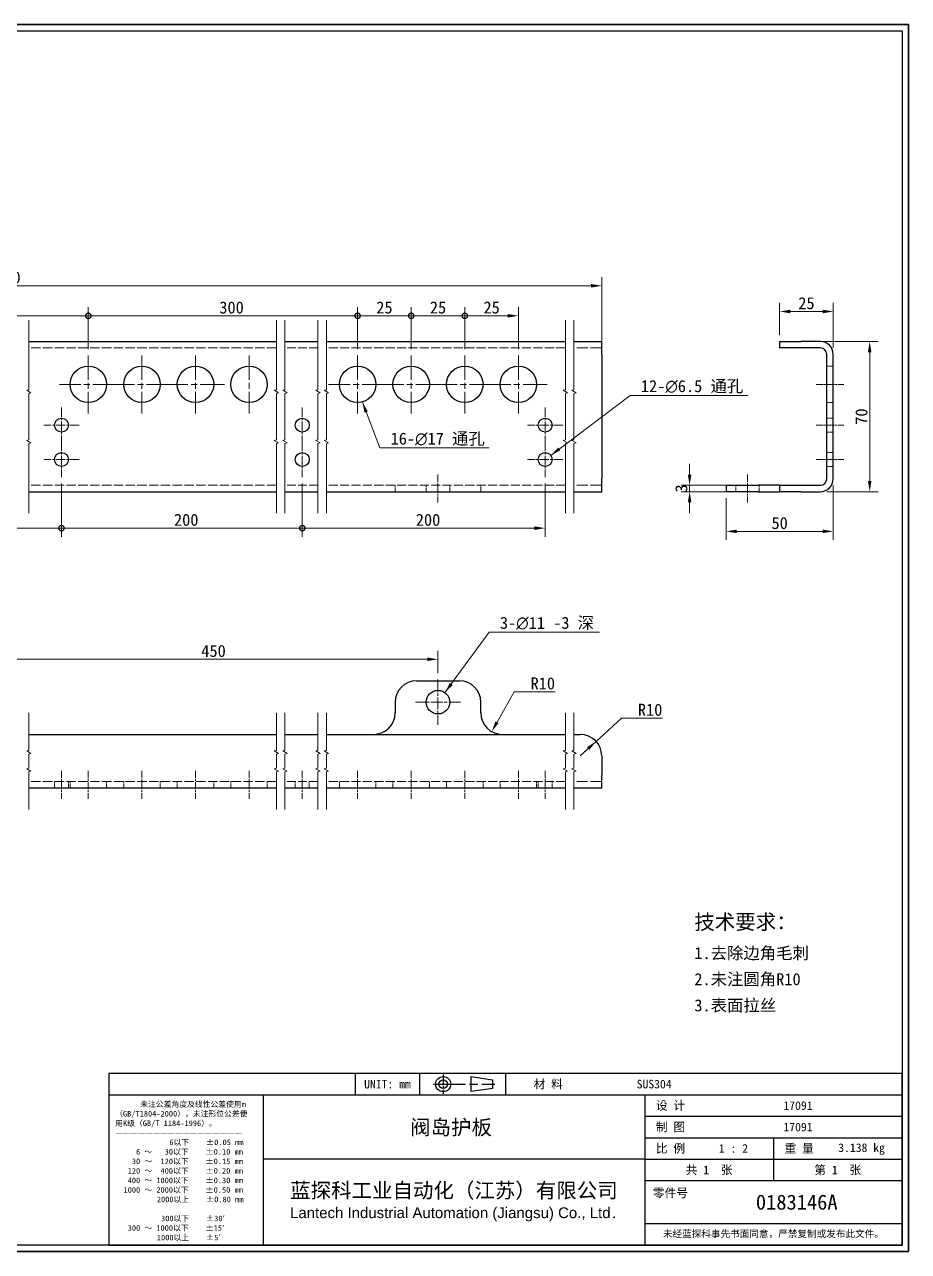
# Model space of a CAD drawing. Header units: millimetres. Extents: x 12 to 829, y 11 to 583.
# Drawn here: x 417 to 829, y 11 to 583 of the extents above; entities that cross this region are included whole.
import ezdxf
from ezdxf.enums import TextEntityAlignment as Align

# ---------------------------------------------------------------- set-up
doc = ezdxf.new("R2010")
doc.units = ezdxf.units.MM
doc.header["$LTSCALE"] = 2
doc.linetypes.add('CHAIN', pattern=[0.3543, 0.2362, -0.0295, 0.0591, -0.0295])
doc.linetypes.add('DASHED', pattern=[0.2067, 0.1654, -0.0413])
for name, color, linetype, lineweight in [('1', 7, 'Continuous', 18), ('可见 (ISO)', 7, 'Continuous', 25), ('图框 (ISO)', 7, 'Continuous', 35), ('标题 (ISO)', 7, 'Continuous', 25)]:
    doc.layers.add(name, color=color, linetype=linetype, lineweight=lineweight)
for name, color, linetype, lineweight, true_color in [('中心标记 (ISO)', 1, 'CHAIN', 18, 0xff0000), ('中心线 (ISO)', 1, 'CHAIN', 18, 0xff0000), ('尺寸 (ISO)', 7, 'Continuous', 18, 0x008000), ('折线 (ISO)', 7, 'Continuous', 18, 0x008000), ('符号 (ISO)', 7, 'Continuous', 18, 0x008000), ('隐藏 (ISO)', 5, 'DASHED', 18, 0x0000ff)]:
    doc.layers.add(name, color=color, linetype=linetype, lineweight=lineweight, true_color=true_color)
doc.styles.add('文本样式164', font='SimSun.ttf')
doc.styles.add('文本样式165', font='SimSun.ttf')
doc.styles.add('文本样式74', font='SimSun.ttf')
doc.styles.add('最新国标', font='simfang.ttf')
doc.styles.add('注释文本 (ISO)', font='simfang.ttf')
doc.dimstyles.new('默认 (GB)', dxfattribs={"dimscale": 2, "dimtxt": 2.8, "dimasz": 2.5, "dimexe": 2, "dimexo": 1.5, "dimgap": 0.5, "dimtad": 1, "dimtoh": 1, "dimdsep": 46, "dimtxsty": '最新国标', "dimcen": 0.09, "dimdle": 10, "dimclrd": 256, "dimclre": 256, "dimclrt": 256, "dimaunit": 1, "dimadec": 3, "dimazin": 2, "dimtfac": 0.535714, "dimtdec": 3, "dimtmove": 0, "dimatfit": 3, "dimfxl": 0, "dimtolj": 1, "dimlwd": -1, "dimlwe": -1, "dimarcsym": 0})
doc.dimstyles.new('默认 (GB)$7', dxfattribs={"dimscale": 2, "dimtxt": 2.8, "dimasz": 2.5, "dimexe": 2, "dimexo": 1.5, "dimgap": 0.5, "dimtad": 1, "dimtoh": 1, "dimdsep": 46, "dimtxsty": '最新国标', "dimcen": 0.09, "dimdle": 10, "dimclrd": 256, "dimclre": 256, "dimclrt": 256, "dimaunit": 1, "dimadec": 3, "dimazin": 2, "dimtfac": 0.535714, "dimtdec": 3, "dimtmove": 0, "dimatfit": 3, "dimfxl": 0, "dimtolj": 1, "dimlwd": -1, "dimlwe": -1, "dimarcsym": 0})

# ---------------------------------------------------------------- blocks, each defined once
blk = doc.blocks.new('图框 最新国标')
at = {"layer": '图框 (ISO)'}
for p, q in [((6, 291.5), (414.5, 291.5)), ((414.5, 291.5), (414.5, 5.5)), ((414.5, 5.5), (6, 5.5))]:
    blk.add_line(p, q, dxfattribs=at)
at = {"layer": '图框 (ISO)', "color": 7, "linetype": 'Continuous', "lineweight": 25}
for p, q in [((18, 290), (413, 290)), ((18, 290), (413, 290)), ((413, 290), (413, 7)), ((413, 290), (413, 7)), ((413, 7), (6, 7)), ((413, 7), (18, 7))]:
    blk.add_line(p, q, dxfattribs=at)
at = {"layer": '图框 (ISO)', "style": '文本样式74'}
blk.add_attdef('零件代号_001', (42.7, 287.25), '', height=2.5, rotation=180, dxfattribs=at)
blk = doc.blocks.new('标题栏 最新国标')
at = {"layer": '标题 (ISO)'}
for p, q in [((381.98, -183.84), (196.98, -183.84)), ((196.98, -183.84), (196.98, -223.84)), ((254.48, -183.84), (254.48, -188.84)), ((269.48, -183.84), (269.48, -188.84)), ((281.48, -188.09), (281.48, -184.59)), ((281.48, -184.59), (286.48, -185.34)), ((286.48, -185.34), (286.48, -187.34)), ((289.48, -183.84), (289.48, -188.84)), ((381.98, -223.84), (381.98, -183.84)), ((383.48, -183.84), (383.48, -225.34)), ((286.48, -187.34), (281.48, -188.09)), ((196.98, -188.84), (381.98, -188.84)), ((232.98, -188.84), (232.98, -223.84)), ((321.98, -188.84), (321.98, -223.84)), ((321.98, -193.84), (381.98, -193.84)), ((321.98, -198.84), (381.98, -198.84)), ((351.98, -198.84), (351.98, -208.84)), ((321.98, -203.84), (232.98, -203.84)), ((321.98, -203.84), (381.98, -203.84)), ((321.98, -208.84), (381.98, -208.84)), ((321.98, -218.84), (381.98, -218.84)), ((196.98, -223.84), (381.98, -223.84)), ((383.48, -225.34), (196.98, -225.34))]:
    blk.add_line(p, q, dxfattribs=at)
at = {"layer": '标题 (ISO)', "linetype": 'CHAIN', "ltscale": 5.000333}
blk.add_line((274.98, -184.09), (274.98, -188.59), dxfattribs=at)
at = {"layer": '标题 (ISO)', "linetype": 'CHAIN', "ltscale": 15.834605}
blk.add_line((272.73, -186.34), (286.98, -186.34), dxfattribs=at)
at = {"layer": '标题 (ISO)'}
for radius in [1.75, 1]:
    blk.add_circle((274.98, -186.34), radius, dxfattribs=at)
at = {"layer": '1', "style": '文本样式164'}
for s, p in [('UNIT: mm', (261.98, -186.34)), ('材 料', (299.48, -186.34)), ('设 计', (327.98, -191.34)), ('制 图', (327.98, -196.34)), ('比 例', (327.98, -201.34)), ('重 量', (357.98, -201.34)), ('共 1  张', (336.98, -206.34)), ('第 1  张', (366.98, -206.34))]:
    blk.add_text(s, height=2, dxfattribs=at).set_placement(p, align=Align.MIDDLE_CENTER)
at = {"layer": '标题 (ISO)', "style": '注释文本 (ISO)'}
for s, insert, char_height, attachment_point, line_spacing_factor in [('\\fSimSun|b0|i0;{\\H1.3000;      未注公差角度及线性公差使用m\\P}\\fSimSun|b0|i0;{\\H1.3000;（GB/T1804-2000），未注形位公差使\\P}\\fSimSun|b0|i0;{\\H1.3000;用K级（GB/T 1184-1996）。\\P}\\fSimSun|b0|i0;{\\H1.3000;—————————————————\\P}\\fSimSun|b0|i0;{\\H1.3000;             6以下    ±0.05 mm\\P}\\fSimSun|b0|i0;{\\H1.3000;     6 ～   30以下    ±0.10 mm\\P}\\fSimSun|b0|i0;{\\H1.3000;    30 ～  120以下    ±0.15 mm\\P}\\fSimSun|b0|i0;{\\H1.3000;   120 ～  400以下    ±0.20 mm\\P}\\fSimSun|b0|i0;{\\H1.3000;   400 ～ 1000以下    ±0.30 mm\\P}\\fSimSun|b0|i0;{\\H1.3000;  1000 ～ 2000以下    ±0.50 mm\\P}\\fSimSun|b0|i0;{\\H1.3000;          2000以上    ±0.80 mm\\P}\\fSimSun|b0|i0;{\\H1.3000;\\P}\\fSimSun|b0|i0;{\\H1.3000;           300以下    ±30′\\P}\\fSimSun|b0|i0;{\\H1.3000;   300 ～ 1000以下    ±15′\\P}\\fSimSun|b0|i0;{\\H1.3000;          1000以上    ±5′}', (198.48, -206.63), 1.3, 4, 1.023913), ('{\\fMicrosoft YaHei|b0|i0|c134|p34;\\H1.75x;蓝探科工业自动化（江苏）有限公司\\P\\fArial|b0|i0|c0|p34;\\H0.71429x;Lantech Industrial Automation (Jiangsu) Co., Ltd\\fFangSong|b0|i0|c134|p49;.\\H1.15195x; }', (277.48, -213.84), 2, 5, 0.978695)]:
    blk.add_mtext(s, dxfattribs=dict(at, insert=insert, char_height=char_height, attachment_point=attachment_point, line_spacing_factor=line_spacing_factor))
at = {"layer": '标题 (ISO)', "attachment_point": 5, "style": '注释文本 (ISO)'}
for s, insert, char_height in [('\\fFangSong|b0|i0;零件号', (327.98, -211.84), 2), ('\\fSimSun|b0|i0;{\\H1.6000;未经蓝探科事先书面同意，严禁复制或发布此文件。}', (351.98, -221.34), 1.6)]:
    blk.add_mtext(s, dxfattribs=dict(at, insert=insert, char_height=char_height))
at = {"layer": '标题 (ISO)'}
for tag, p, height, style in [('材料_001', (320.09, -187.33), 2, '注释文本 (ISO)'), ('设计人_001', (354.32, -192.33), 2, '注释文本 (ISO)'), ('库存编号_001', (267.26, -198.14), 3.5, '文本样式165'), ('设计人_001', (354.32, -197.33), 2, '注释文本 (ISO)'), ('视图比例_001', (339.26, -202.33), 2, '注释文本 (ISO)'), ('质量\\P3;_001', (367.1, -202.16), 2, '注释文本 (ISO)'), ('零件代号_001', (347.9, -215.59), 3.5, '文本样式165')]:
    blk.add_attdef(tag, p, '', height=height, dxfattribs=dict(at, style=style))
blk = doc.blocks.new('*D5')
at = {"layer": 'Defpoints', "color": 0, "transparency": 16777216}
for p in [(793.92, 449.22), (768.92, 435.22), (793.92, 429.22)]:
    blk.add_point(p, dxfattribs=at)
at = {"layer": '尺寸 (ISO)', "color": 116, "true_color": 0x00803f, "transparency": 16777216}
for p, q in [((768.92, 438.22), (768.92, 453.22)), ((793.92, 432.22), (793.92, 453.22)), ((773.92, 449.22), (788.92, 449.22))]:
    blk.add_line(p, q, dxfattribs=at)
for points in [[(773.92, 450.05), (773.92, 448.39), (768.92, 449.22)], [(788.92, 450.05), (788.92, 448.39), (793.92, 449.22)]]:
    blk.add_solid(points, dxfattribs=at)
at = {"layer": '尺寸 (ISO)', "transparency": 16777216, "insert": (781.42, 453.05), "char_height": 5.6, "attachment_point": 5, "style": '最新国标'}
blk.add_mtext('\\A1;25', dxfattribs=at)
blk = doc.blocks.new('*D6')
at = {"layer": 'Defpoints', "color": 0, "transparency": 16777216}
for p in [(778.92, 435.22), (787.92, 365.22), (810.92, 365.22)]:
    blk.add_point(p, dxfattribs=at)
at = {"layer": '尺寸 (ISO)', "color": 116, "true_color": 0x00803f, "transparency": 16777216}
for p, q in [((781.92, 435.22), (814.92, 435.22)), ((810.92, 430.22), (810.92, 370.22)), ((790.92, 365.22), (814.92, 365.22))]:
    blk.add_line(p, q, dxfattribs=at)
for points in [[(810.08, 430.22), (811.75, 430.22), (810.92, 435.22)], [(810.08, 370.22), (811.75, 370.22), (810.92, 365.22)]]:
    blk.add_solid(points, dxfattribs=at)
at = {"layer": '尺寸 (ISO)', "transparency": 16777216, "insert": (807.09, 400.22), "char_height": 5.6, "attachment_point": 5, "rotation": 90, "style": '最新国标'}
blk.add_mtext('\\A1;70', dxfattribs=at)
blk = doc.blocks.new('*D7')
at = {"layer": 'Defpoints', "color": 0, "transparency": 16777216}
for p in [(793.92, 371.22), (743.92, 365.22), (793.92, 346.72)]:
    blk.add_point(p, dxfattribs=at)
at = {"layer": '尺寸 (ISO)', "color": 116, "true_color": 0x00803f, "transparency": 16777216}
for p, q in [((793.92, 368.22), (793.92, 342.72)), ((743.92, 362.22), (743.92, 342.72)), ((748.92, 346.72), (788.92, 346.72))]:
    blk.add_line(p, q, dxfattribs=at)
for points in [[(748.92, 347.55), (748.92, 345.89), (743.92, 346.72)], [(788.92, 347.55), (788.92, 345.89), (793.92, 346.72)]]:
    blk.add_solid(points, dxfattribs=at)
at = {"layer": '尺寸 (ISO)', "transparency": 16777216, "insert": (768.92, 350.55), "char_height": 5.6, "attachment_point": 5, "style": '最新国标'}
blk.add_mtext('\\A1;50', dxfattribs=at)
blk = doc.blocks.new('_DotSmall')
at = {"color": 0, "linetype": 'ByBlock', "const_width": 0.5}
blk.add_lwpolyline([(-0.0625, 0, 1), (0.0625, 0, 1)], format="xyb", close=True, dxfattribs=at)
blk = doc.blocks.new('*D11')
at = {"layer": 'Defpoints', "color": 0, "transparency": 16777216}
for p in [(446.46, 447.22), (260.14, 428.72), (446.46, 428.72)]:
    blk.add_point(p, dxfattribs=at)
at = {"layer": '尺寸 (ISO)', "color": 116, "true_color": 0x00803f, "transparency": 16777216}
for p, q in [((260.14, 431.72), (260.14, 451.22)), ((260.14, 447.22), (446.46, 447.22)), ((446.46, 431.72), (446.46, 451.22))]:
    blk.add_line(p, q, dxfattribs=at)
at = {"layer": '尺寸 (ISO)', "color": 116, "true_color": 0x00803f, "transparency": 16777216, "xscale": 5, "yscale": 5, "zscale": 5, "rotation": 180}
blk.add_blockref('_DotSmall', (260.14, 447.22), dxfattribs=at)
at = {"layer": '尺寸 (ISO)', "color": 116, "true_color": 0x00803f, "transparency": 16777216, "xscale": 5, "yscale": 5, "zscale": 5}
blk.add_blockref('_DotSmall', (446.46, 447.22), dxfattribs=at)
at = {"layer": '尺寸 (ISO)', "transparency": 16777216, "insert": (357.32, 451.05), "char_height": 5.6, "attachment_point": 5, "style": '最新国标'}
blk.add_mtext('\\A1;300', dxfattribs=at)
blk = doc.blocks.new('*D12')
at = {"layer": 'Defpoints', "color": 0, "transparency": 16777216}
for p in [(572.06, 447.22), (446.46, 428.72), (572.06, 428.72)]:
    blk.add_point(p, dxfattribs=at)
at = {"layer": '尺寸 (ISO)', "color": 116, "true_color": 0x00803f, "transparency": 16777216}
for p, q in [((446.46, 431.72), (446.46, 451.22)), ((446.46, 447.22), (572.06, 447.22)), ((572.06, 431.72), (572.06, 451.22))]:
    blk.add_line(p, q, dxfattribs=at)
at = {"layer": '尺寸 (ISO)', "color": 116, "true_color": 0x00803f, "transparency": 16777216, "xscale": 5, "yscale": 5, "zscale": 5, "rotation": 180}
blk.add_blockref('_DotSmall', (446.46, 447.22), dxfattribs=at)
at = {"layer": '尺寸 (ISO)', "color": 116, "true_color": 0x00803f, "transparency": 16777216, "xscale": 5, "yscale": 5, "zscale": 5}
blk.add_blockref('_DotSmall', (572.06, 447.22), dxfattribs=at)
at = {"layer": '尺寸 (ISO)', "transparency": 16777216, "insert": (513.28, 451.05), "char_height": 5.6, "attachment_point": 5, "style": '最新国标'}
blk.add_mtext('\\A1;300', dxfattribs=at)
blk = doc.blocks.new('*D13')
at = {"layer": 'Defpoints', "color": 0, "transparency": 16777216}
for p in [(597.06, 447.22), (572.06, 428.72), (597.06, 428.72)]:
    blk.add_point(p, dxfattribs=at)
at = {"layer": '尺寸 (ISO)', "color": 116, "true_color": 0x00803f, "transparency": 16777216}
for p, q in [((572.06, 431.72), (572.06, 451.22)), ((572.06, 447.22), (597.06, 447.22)), ((597.06, 431.72), (597.06, 451.22))]:
    blk.add_line(p, q, dxfattribs=at)
at = {"layer": '尺寸 (ISO)', "color": 116, "true_color": 0x00803f, "transparency": 16777216, "xscale": 5, "yscale": 5, "zscale": 5, "rotation": 180}
blk.add_blockref('_DotSmall', (572.06, 447.22), dxfattribs=at)
at = {"layer": '尺寸 (ISO)', "color": 116, "true_color": 0x00803f, "transparency": 16777216, "xscale": 5, "yscale": 5, "zscale": 5}
blk.add_blockref('_DotSmall', (597.06, 447.22), dxfattribs=at)
at = {"layer": '尺寸 (ISO)', "transparency": 16777216, "insert": (584.58, 451.05), "char_height": 5.6, "attachment_point": 5, "style": '最新国标'}
blk.add_mtext('\\A1;25', dxfattribs=at)
blk = doc.blocks.new('*D14')
at = {"layer": 'Defpoints', "color": 0, "transparency": 16777216}
for p in [(622.06, 447.22), (597.06, 428.72), (622.06, 428.72)]:
    blk.add_point(p, dxfattribs=at)
at = {"layer": '尺寸 (ISO)', "color": 116, "true_color": 0x00803f, "transparency": 16777216}
for p, q in [((597.06, 431.72), (597.06, 451.22)), ((597.06, 447.22), (622.06, 447.22)), ((622.06, 431.72), (622.06, 451.22))]:
    blk.add_line(p, q, dxfattribs=at)
at = {"layer": '尺寸 (ISO)', "color": 116, "true_color": 0x00803f, "transparency": 16777216, "xscale": 5, "yscale": 5, "zscale": 5, "rotation": 180}
blk.add_blockref('_DotSmall', (597.06, 447.22), dxfattribs=at)
at = {"layer": '尺寸 (ISO)', "color": 116, "true_color": 0x00803f, "transparency": 16777216, "xscale": 5, "yscale": 5, "zscale": 5}
blk.add_blockref('_DotSmall', (622.06, 447.22), dxfattribs=at)
at = {"layer": '尺寸 (ISO)', "transparency": 16777216, "insert": (609.58, 451.05), "char_height": 5.6, "attachment_point": 5, "style": '最新国标'}
blk.add_mtext('\\A1;25', dxfattribs=at)
blk = doc.blocks.new('*D15')
at = {"layer": 'Defpoints', "color": 0, "transparency": 16777216}
for p in [(647.06, 447.22), (622.06, 428.72), (647.06, 428.72)]:
    blk.add_point(p, dxfattribs=at)
at = {"layer": '尺寸 (ISO)', "color": 116, "true_color": 0x00803f, "transparency": 16777216}
for p, q in [((622.06, 431.72), (622.06, 451.22)), ((622.06, 447.22), (642.06, 447.22)), ((647.06, 431.72), (647.06, 451.22))]:
    blk.add_line(p, q, dxfattribs=at)
blk.add_solid([(642.06, 448.05), (642.06, 446.39), (647.06, 447.22)], dxfattribs=at)
at = {"layer": '尺寸 (ISO)', "color": 116, "true_color": 0x00803f, "transparency": 16777216, "xscale": 5, "yscale": 5, "zscale": 5, "rotation": 180}
blk.add_blockref('_DotSmall', (622.06, 447.22), dxfattribs=at)
at = {"layer": '尺寸 (ISO)', "transparency": 16777216, "insert": (634.58, 451.05), "char_height": 5.6, "attachment_point": 5, "style": '最新国标'}
blk.add_mtext('\\A1;25', dxfattribs=at)
blk = doc.blocks.new('*D16')
at = {"layer": 'Defpoints', "color": 0, "transparency": 16777216}
for p in [(685.92, 461.22), (96.59, 429.22), (685.92, 429.22)]:
    blk.add_point(p, dxfattribs=at)
at = {"layer": '尺寸 (ISO)', "color": 116, "true_color": 0x00803f, "transparency": 16777216}
for p, q in [((96.59, 432.22), (96.59, 465.22)), ((685.92, 432.22), (685.92, 465.22)), ((101.59, 461.22), (680.92, 461.22))]:
    blk.add_line(p, q, dxfattribs=at)
for points in [[(101.59, 462.05), (101.59, 460.39), (96.59, 461.22)], [(680.92, 462.05), (680.92, 460.39), (685.92, 461.22)]]:
    blk.add_solid(points, dxfattribs=at)
at = {"layer": '尺寸 (ISO)', "transparency": 16777216, "insert": (407.25, 465.05), "char_height": 5.6, "attachment_point": 5, "style": '最新国标'}
blk.add_mtext('\\A1;1200', dxfattribs=at)
blk = doc.blocks.new('*D20')
at = {"layer": 'Defpoints', "color": 0, "transparency": 16777216}
for p in [(753.92, 368.22), (726.92, 365.22), (753.92, 365.22)]:
    blk.add_point(p, dxfattribs=at)
at = {"layer": '尺寸 (ISO)', "color": 116, "true_color": 0x00803f, "transparency": 16777216}
for p, q in [((726.92, 373.22), (726.92, 378.22)), ((750.92, 368.22), (722.92, 368.22)), ((726.92, 368.22), (726.92, 365.22)), ((750.92, 365.22), (722.92, 365.22)), ((726.92, 360.22), (726.92, 355.22))]:
    blk.add_line(p, q, dxfattribs=at)
for points in [[(726.08, 373.22), (727.75, 373.22), (726.92, 368.22)], [(726.08, 360.22), (727.75, 360.22), (726.92, 365.22)]]:
    blk.add_solid(points, dxfattribs=at)
at = {"layer": '尺寸 (ISO)', "transparency": 16777216, "insert": (723.09, 366.72), "char_height": 5.6, "attachment_point": 5, "rotation": 90, "style": '最新国标'}
blk.add_mtext('\\A1;3', dxfattribs=at)
blk = doc.blocks.new('*D23')
at = {"layer": 'Defpoints', "color": 0, "transparency": 16777216}
for p in [(609.56, 287.08), (388.18, 277.58), (609.56, 277.58)]:
    blk.add_point(p, dxfattribs=at)
at = {"layer": '尺寸 (ISO)', "color": 116, "true_color": 0x00803f, "transparency": 16777216}
for p, q in [((388.18, 280.58), (388.18, 291.08)), ((393.18, 287.08), (604.56, 287.08)), ((609.56, 280.58), (609.56, 291.08))]:
    blk.add_line(p, q, dxfattribs=at)
for points in [[(393.18, 287.92), (393.18, 286.25), (388.18, 287.08)], [(604.56, 287.92), (604.56, 286.25), (609.56, 287.08)]]:
    blk.add_solid(points, dxfattribs=at)
at = {"layer": '尺寸 (ISO)', "transparency": 16777216, "insert": (504.87, 290.92), "char_height": 5.6, "attachment_point": 5, "style": '最新国标'}
blk.add_mtext('\\A1;450', dxfattribs=at)
blk = doc.blocks.new('*D26')
at = {"layer": 'Defpoints', "color": 0, "transparency": 16777216}
for p in [(639.56, 262.08), (634.63, 253.38)]:
    blk.add_point(p, dxfattribs=at)
at = {"layer": '尺寸 (ISO)', "color": 116, "true_color": 0x00803f, "transparency": 16777216}
for p, q in [((645.15, 271.95), (637.09, 257.73)), ((664.25, 271.95), (645.15, 271.95))]:
    blk.add_line(p, q, dxfattribs=at)
blk.add_solid([(636.37, 258.14), (637.82, 257.32), (634.63, 253.38)], dxfattribs=at)
at = {"layer": '尺寸 (ISO)', "transparency": 16777216, "insert": (658.44, 275.78), "char_height": 5.6, "attachment_point": 5, "style": '最新国标'}
blk.add_mtext('\\A1;R10', dxfattribs=at)
blk = doc.blocks.new('*D31')
at = {"layer": 'Defpoints', "color": 0, "transparency": 16777216}
for p in [(347.64, 371.97), (433.96, 371.97), (433.96, 348.22)]:
    blk.add_point(p, dxfattribs=at)
at = {"layer": '尺寸 (ISO)', "color": 116, "true_color": 0x00803f, "transparency": 16777216}
for p, q in [((347.64, 368.97), (347.64, 344.22)), ((433.96, 368.97), (433.96, 344.22)), ((347.64, 348.22), (433.96, 348.22))]:
    blk.add_line(p, q, dxfattribs=at)
at = {"layer": '尺寸 (ISO)', "color": 116, "true_color": 0x00803f, "transparency": 16777216, "xscale": 5, "yscale": 5, "zscale": 5, "rotation": 180}
blk.add_blockref('_DotSmall', (347.64, 348.22), dxfattribs=at)
at = {"layer": '尺寸 (ISO)', "color": 116, "true_color": 0x00803f, "transparency": 16777216, "xscale": 5, "yscale": 5, "zscale": 5}
blk.add_blockref('_DotSmall', (433.96, 348.22), dxfattribs=at)
at = {"layer": '尺寸 (ISO)', "transparency": 16777216, "insert": (394.82, 352.05), "char_height": 5.6, "attachment_point": 5, "style": '最新国标'}
blk.add_mtext('\\A1;200', dxfattribs=at)
blk = doc.blocks.new('*D32')
at = {"layer": 'Defpoints', "color": 0, "transparency": 16777216}
for p in [(433.96, 371.97), (546.26, 371.97), (546.26, 348.22)]:
    blk.add_point(p, dxfattribs=at)
at = {"layer": '尺寸 (ISO)', "color": 116, "true_color": 0x00803f, "transparency": 16777216}
for p, q in [((433.96, 368.97), (433.96, 344.22)), ((546.26, 368.97), (546.26, 344.22)), ((433.96, 348.22), (546.26, 348.22))]:
    blk.add_line(p, q, dxfattribs=at)
at = {"layer": '尺寸 (ISO)', "color": 116, "true_color": 0x00803f, "transparency": 16777216, "xscale": 5, "yscale": 5, "zscale": 5, "rotation": 180}
blk.add_blockref('_DotSmall', (433.96, 348.22), dxfattribs=at)
at = {"layer": '尺寸 (ISO)', "color": 116, "true_color": 0x00803f, "transparency": 16777216, "xscale": 5, "yscale": 5, "zscale": 5}
blk.add_blockref('_DotSmall', (546.26, 348.22), dxfattribs=at)
at = {"layer": '尺寸 (ISO)', "transparency": 16777216, "insert": (492.13, 352.05), "char_height": 5.6, "attachment_point": 5, "style": '最新国标'}
blk.add_mtext('\\A1;200', dxfattribs=at)
blk = doc.blocks.new('*D33')
at = {"layer": 'Defpoints', "color": 0, "transparency": 16777216}
for p in [(546.26, 371.97), (659.56, 371.97), (659.56, 348.22)]:
    blk.add_point(p, dxfattribs=at)
at = {"layer": '尺寸 (ISO)', "color": 116, "true_color": 0x00803f, "transparency": 16777216}
for p, q in [((546.26, 368.97), (546.26, 344.22)), ((659.56, 368.97), (659.56, 344.22)), ((546.26, 348.22), (654.56, 348.22))]:
    blk.add_line(p, q, dxfattribs=at)
blk.add_solid([(654.56, 349.05), (654.56, 347.39), (659.56, 348.22)], dxfattribs=at)
at = {"layer": '尺寸 (ISO)', "color": 116, "true_color": 0x00803f, "transparency": 16777216, "xscale": 5, "yscale": 5, "zscale": 5, "rotation": 180}
blk.add_blockref('_DotSmall', (546.26, 348.22), dxfattribs=at)
at = {"layer": '尺寸 (ISO)', "transparency": 16777216, "insert": (604.93, 352.05), "char_height": 5.6, "attachment_point": 5, "style": '最新国标'}
blk.add_mtext('\\A1;200', dxfattribs=at)
blk = doc.blocks.new('*D34')
at = {"layer": 'Defpoints', "color": 0, "transparency": 16777216}
for p in [(683.31, 248.82), (675.92, 242.08)]:
    blk.add_point(p, dxfattribs=at)
at = {"layer": '尺寸 (ISO)', "color": 116, "true_color": 0x00803f, "transparency": 16777216}
for p, q in [((695.2, 259.66), (687, 252.19)), ((714.29, 259.66), (695.2, 259.66)), ((683.31, 248.82), (687, 252.19)), ((675.92, 242.08), (683.31, 248.82)), ((679.62, 245.45), (675.92, 242.08))]:
    blk.add_line(p, q, dxfattribs=at)
blk.add_solid([(679.05, 246.07), (680.18, 244.84), (683.31, 248.82)], dxfattribs=at)
at = {"layer": '尺寸 (ISO)', "transparency": 16777216, "insert": (708.48, 263.5), "char_height": 5.6, "attachment_point": 5, "style": '最新国标'}
blk.add_mtext('\\A1;R10', dxfattribs=at)

msp = doc.modelspace()

# ---------------------------------------------------------------- linework, layer by layer
at = {"layer": '中心标记 (ISO)', "ltscale": 23.990969}
for p, q in [((446.4571, 428.7204), (446.4571, 401.7204)), ((471.4571, 428.7204), (471.4571, 401.7204)), ((496.4571, 428.7204), (496.4571, 401.7204)), ((521.4571, 428.7204), (521.4571, 401.7204)), ((572.0575, 428.7204), (572.0575, 401.7204)), ((597.0575, 428.7204), (597.0575, 401.7204)), ((622.0575, 428.7204), (622.0575, 401.7204)), ((647.0575, 428.7204), (647.0575, 401.7204)), ((459.9571, 415.2204), (432.9571, 415.2204)), ((484.9571, 415.2204), (457.9571, 415.2204)), ((509.9571, 415.2204), (482.9571, 415.2204)), ((585.5575, 415.2204), (558.5575, 415.2204)), ((610.5575, 415.2204), (583.5575, 415.2204)), ((635.5575, 415.2204), (608.5575, 415.2204)), ((660.5575, 415.2204), (633.5575, 415.2204))]:
    msp.add_line(p, q, dxfattribs=at)
at = {"layer": '中心标记 (ISO)', "ltscale": 9.167361}
for p, q in [((433.9571, 404.4704), (433.9571, 387.9704)), ((546.2621, 404.4704), (546.2621, 387.9704)), ((659.5575, 404.4704), (659.5575, 387.9704)), ((442.2071, 396.2204), (425.7071, 396.2204)), ((667.8075, 396.2204), (651.3075, 396.2204)), ((433.9571, 388.4704), (433.9571, 371.9704)), ((546.2621, 388.4704), (546.2621, 371.9704)), ((659.5575, 388.4704), (659.5575, 371.9704)), ((442.2071, 380.2204), (425.7071, 380.2204)), ((667.8075, 380.2204), (651.3075, 380.2204))]:
    msp.add_line(p, q, dxfattribs=at)
at = {"layer": '中心标记 (ISO)', "ltscale": 11.667578}
for p, q in [((609.5575, 277.5832), (609.5575, 256.5832)), ((620.0575, 267.0832), (599.0575, 267.0832))]:
    msp.add_line(p, q, dxfattribs=at)
at = {"layer": '中心线 (ISO)', "ltscale": 7.222748}
for p, q in [((785.9175, 415.2204), (798.9175, 415.2204)), ((785.9175, 396.2204), (798.9175, 396.2204)), ((785.9175, 380.2204), (798.9175, 380.2204)), ((609.5575, 373.2204), (609.5575, 360.2204)), ((753.9175, 373.2204), (753.9175, 360.2204)), ((433.9571, 235.0832), (433.9571, 222.0832)), ((446.4571, 235.0832), (446.4571, 222.0832)), ((471.4571, 235.0832), (471.4571, 222.0832)), ((496.4571, 235.0832), (496.4571, 222.0832)), ((521.4571, 235.0832), (521.4571, 222.0832)), ((546.2621, 235.0832), (546.2621, 222.0832)), ((572.0575, 235.0832), (572.0575, 222.0832)), ((597.0575, 235.0832), (597.0575, 222.0832)), ((622.0575, 235.0832), (622.0575, 222.0832)), ((647.0575, 235.0832), (647.0575, 222.0832)), ((659.5575, 235.0832), (659.5575, 222.0832))]:
    msp.add_line(p, q, dxfattribs=at)
at = {"layer": '可见 (ISO)'}
for p, q in [((418.7145, 435.2204), (534.1837, 435.2204)), ((538.1837, 435.2204), (553.5475, 435.2204)), ((557.5475, 435.2204), (668.9765, 435.2204)), ((672.9765, 435.2204), (685.9223, 435.2204)), ((685.9223, 429.2204), (685.9223, 435.2204)), ((768.9175, 435.2204), (778.9175, 435.2204)), ((768.9175, 435.2204), (768.9175, 432.2204)), ((787.9175, 435.2204), (778.9175, 435.2204)), ((685.9223, 429.2204), (685.9223, 371.2204)), ((778.9175, 432.2204), (768.9175, 432.2204)), ((787.9175, 432.2204), (778.9175, 432.2204)), ((790.9175, 371.2204), (790.9175, 429.2204)), ((793.9175, 371.2204), (793.9175, 429.2204)), ((685.9223, 365.2204), (685.9223, 371.2204)), ((743.9175, 368.2204), (753.9175, 368.2204)), ((743.9175, 368.2204), (743.9175, 365.2204)), ((753.9175, 368.2204), (758.9175, 368.2204)), ((768.9175, 368.2204), (758.9175, 368.2204)), ((768.9175, 368.2204), (778.9175, 368.2204)), ((768.9175, 368.2204), (768.9175, 365.2204)), ((778.9175, 368.2204), (787.9175, 368.2204)), ((418.7145, 365.2204), (534.1837, 365.2204)), ((538.1837, 365.2204), (553.5475, 365.2204)), ((557.5475, 365.2204), (668.9765, 365.2204)), ((672.9765, 365.2204), (685.9223, 365.2204)), ((753.9175, 365.2204), (743.9175, 365.2204)), ((758.9175, 365.2204), (753.9175, 365.2204)), ((758.9175, 365.2204), (768.9175, 365.2204)), ((778.9175, 365.2204), (768.9175, 365.2204)), ((778.9175, 365.2204), (787.9175, 365.2204)), ((599.5575, 277.0832), (619.5575, 277.0832)), ((589.5575, 267.0832), (589.5575, 262.0832)), ((629.5575, 262.0832), (629.5575, 267.0832)), ((418.7145, 252.0832), (534.1837, 252.0832)), ((538.1837, 252.0832), (553.5475, 252.0832)), ((557.5475, 252.0832), (668.9765, 252.0832)), ((672.9765, 252.0832), (675.9223, 252.0832)), ((685.9223, 242.0832), (685.9223, 233.0832)), ((685.9223, 227.0832), (685.9223, 233.0832)), ((418.7145, 227.0832), (534.1837, 227.0832)), ((538.1837, 227.0832), (553.5475, 227.0832)), ((557.5475, 227.0832), (668.9765, 227.0832)), ((672.9765, 227.0832), (685.9223, 227.0832))]:
    msp.add_line(p, q, dxfattribs=at)
for centre, radius in [((446.4571, 415.2204), 8.5), ((471.4571, 415.2204), 8.5), ((496.4571, 415.2204), 8.5), ((521.4571, 415.2204), 8.5), ((572.0575, 415.2204), 8.5), ((597.0575, 415.2204), 8.5), ((622.0575, 415.2204), 8.5), ((647.0575, 415.2204), 8.5), ((433.9571, 396.2204), 3.25), ((546.2621, 396.2204), 3.25), ((659.5575, 396.2204), 3.25), ((433.9571, 380.2204), 3.25), ((546.2621, 380.2204), 3.25), ((659.5575, 380.2204), 3.25), ((609.5575, 267.0832), 5.5)]:
    msp.add_circle(centre, radius, dxfattribs=at)
for centre, radius, start, end in [((787.9175, 429.2204), 6, 0, 90), ((787.9175, 429.2204), 3, 0, 90), ((787.9175, 371.2204), 3, 270, 0), ((787.9175, 371.2204), 6, 270, 0), ((599.5575, 267.0832), 10, 90, 180), ((619.5575, 267.0832), 10, 0, 90), ((579.5575, 262.0832), 10, 270, 0), ((639.5575, 262.0832), 10, 180, 270), ((675.9223, 242.0832), 10, 0, 90)]:
    msp.add_arc(centre, radius, start, end, dxfattribs=at)
at = {"layer": '折线 (ISO)', "flags": 128}
for points in [[(418.7145, 355.2204), (418.7145, 387.7084), (419.7145, 387.9764), (417.7145, 389.1311), (418.7145, 389.399), (418.7145, 411.0418), (419.7145, 411.3097), (417.7145, 412.4644), (418.7145, 412.7324), (418.7145, 445.2204)], [(534.1837, 355.2204), (534.1837, 387.7084), (535.1837, 387.9764), (533.1837, 389.1311), (534.1837, 389.399), (534.1837, 411.0418), (535.1837, 411.3097), (533.1837, 412.4644), (534.1837, 412.7324), (534.1837, 445.2204)], [(538.1837, 355.2204), (538.1837, 387.7084), (539.1837, 387.9764), (537.1837, 389.1311), (538.1837, 389.399), (538.1837, 411.0418), (539.1837, 411.3097), (537.1837, 412.4644), (538.1837, 412.7324), (538.1837, 445.2204)], [(553.5475, 355.2204), (553.5475, 387.7084), (554.5475, 387.9764), (552.5475, 389.1311), (553.5475, 389.399), (553.5475, 411.0418), (554.5475, 411.3097), (552.5475, 412.4644), (553.5475, 412.7324), (553.5475, 445.2204)], [(557.5475, 355.2204), (557.5475, 387.7084), (558.5475, 387.9764), (556.5475, 389.1311), (557.5475, 389.399), (557.5475, 411.0418), (558.5475, 411.3097), (556.5475, 412.4644), (557.5475, 412.7324), (557.5475, 445.2204)], [(668.9765, 355.2204), (668.9765, 387.7084), (669.9765, 387.9764), (667.9765, 389.1311), (668.9765, 389.399), (668.9765, 411.0418), (669.9765, 411.3097), (667.9765, 412.4644), (668.9765, 412.7324), (668.9765, 445.2204)], [(672.9765, 355.2204), (672.9765, 387.7084), (673.9765, 387.9764), (671.9765, 389.1311), (672.9765, 389.399), (672.9765, 411.0418), (673.9765, 411.3097), (671.9765, 412.4644), (672.9765, 412.7324), (672.9765, 445.2204)], [(418.7145, 217.0832), (418.7145, 234.5712), (419.7145, 234.8392), (417.7145, 235.9939), (418.7145, 236.2618), (418.7145, 242.9046), (419.7145, 243.1725), (417.7145, 244.3272), (418.7145, 244.5952), (418.7145, 262.0832)], [(534.1837, 217.0832), (534.1837, 234.5712), (535.1837, 234.8392), (533.1837, 235.9939), (534.1837, 236.2618), (534.1837, 242.9046), (535.1837, 243.1725), (533.1837, 244.3272), (534.1837, 244.5952), (534.1837, 262.0832)], [(538.1837, 217.0832), (538.1837, 234.5712), (539.1837, 234.8392), (537.1837, 235.9939), (538.1837, 236.2618), (538.1837, 242.9046), (539.1837, 243.1725), (537.1837, 244.3272), (538.1837, 244.5952), (538.1837, 262.0832)], [(553.5475, 217.0832), (553.5475, 234.5712), (554.5475, 234.8392), (552.5475, 235.9939), (553.5475, 236.2618), (553.5475, 242.9046), (554.5475, 243.1725), (552.5475, 244.3272), (553.5475, 244.5952), (553.5475, 262.0832)], [(557.5475, 217.0832), (557.5475, 234.5712), (558.5475, 234.8392), (556.5475, 235.9939), (557.5475, 236.2618), (557.5475, 242.9046), (558.5475, 243.1725), (556.5475, 244.3272), (557.5475, 244.5952), (557.5475, 262.0832)], [(668.9765, 217.0832), (668.9765, 234.5712), (669.9765, 234.8392), (667.9765, 235.9939), (668.9765, 236.2618), (668.9765, 242.9046), (669.9765, 243.1725), (667.9765, 244.3272), (668.9765, 244.5952), (668.9765, 262.0832)], [(672.9765, 217.0832), (672.9765, 234.5712), (673.9765, 234.8392), (671.9765, 235.9939), (672.9765, 236.2618), (672.9765, 242.9046), (673.9765, 243.1725), (671.9765, 244.3272), (672.9765, 244.5952), (672.9765, 262.0832)]]:
    msp.add_lwpolyline(points, dxfattribs=at)
at = {"layer": '隐藏 (ISO)', "ltscale": 13.30076}
for p, q in [((534.1837, 432.2204), (418.7145, 432.2204)), ((534.1837, 368.2204), (418.7145, 368.2204)), ((534.1837, 230.0832), (418.7145, 230.0832))]:
    msp.add_line(p, q, dxfattribs=at)
at = {"layer": '隐藏 (ISO)', "ltscale": 12.388137}
for p, q in [((553.5475, 432.2204), (538.1837, 432.2204)), ((553.5475, 368.2204), (538.1837, 368.2204)), ((553.5475, 230.0832), (538.1837, 230.0832))]:
    msp.add_line(p, q, dxfattribs=at)
at = {"layer": '隐藏 (ISO)', "ltscale": 12.835373}
for p, q in [((668.9765, 432.2204), (557.5475, 432.2204)), ((668.9765, 368.2204), (557.5475, 368.2204)), ((668.9765, 230.0832), (557.5475, 230.0832))]:
    msp.add_line(p, q, dxfattribs=at)
at = {"layer": '隐藏 (ISO)', "ltscale": 15.657746}
for p, q in [((685.9223, 432.2204), (672.9765, 432.2204)), ((685.9223, 368.2204), (672.9765, 368.2204)), ((685.9223, 230.0832), (672.9765, 230.0832))]:
    msp.add_line(p, q, dxfattribs=at)
at = {"layer": '隐藏 (ISO)', "ltscale": 2.856945}
for p, q in [((790.9175, 423.7204), (793.9175, 423.7204)), ((790.9175, 406.7204), (793.9175, 406.7204)), ((790.9175, 399.4704), (793.9175, 399.4704)), ((790.9175, 392.9704), (793.9175, 392.9704)), ((790.9175, 383.4704), (793.9175, 383.4704)), ((790.9175, 376.9704), (793.9175, 376.9704)), ((589.5575, 368.2204), (589.5575, 365.2204)), ((604.0575, 368.2204), (604.0575, 365.2204)), ((615.0575, 368.2204), (615.0575, 365.2204)), ((629.5575, 365.2204), (629.5575, 368.2204)), ((748.4175, 368.2204), (748.4175, 365.2204)), ((759.4175, 368.2204), (759.4175, 365.2204)), ((430.7071, 230.0832), (430.7071, 227.0832)), ((437.2071, 230.0832), (437.2071, 227.0832)), ((437.9571, 230.0832), (437.9571, 227.0832)), ((454.9571, 230.0832), (454.9571, 227.0832)), ((462.9571, 230.0832), (462.9571, 227.0832)), ((479.9571, 230.0832), (479.9571, 227.0832)), ((487.9571, 230.0832), (487.9571, 227.0832)), ((504.9571, 230.0832), (504.9571, 227.0832)), ((512.9571, 230.0832), (512.9571, 227.0832)), ((529.9571, 230.0832), (529.9571, 227.0832)), ((543.0121, 230.0832), (543.0121, 227.0832)), ((549.5121, 230.0832), (549.5121, 227.0832)), ((563.5575, 230.0832), (563.5575, 227.0832)), ((580.5575, 230.0832), (580.5575, 227.0832)), ((588.5575, 230.0832), (588.5575, 227.0832)), ((605.5575, 230.0832), (605.5575, 227.0832)), ((613.5575, 230.0832), (613.5575, 227.0832)), ((630.5575, 230.0832), (630.5575, 227.0832)), ((638.5575, 230.0832), (638.5575, 227.0832)), ((655.5575, 230.0832), (655.5575, 227.0832)), ((656.3075, 230.0832), (656.3075, 227.0832)), ((662.8075, 230.0832), (662.8075, 227.0832))]:
    msp.add_line(p, q, dxfattribs=at)

# ---------------------------------------------------------------- block references
at = {"xscale": 2, "yscale": 2, "zscale": 2}
msp.add_blockref('图框 最新国标', (0, 0), dxfattribs=at)
ref = msp.add_blockref('标题栏 最新国标', (62.0349, 461.6886), dxfattribs=dict(xscale=2, yscale=2, zscale=2))
ref.add_attrib('零件代号_001', '0183146A', (757.8408, 30.5), dxfattribs={"layer": '标题 (ISO)', "height": 7, "style": '文本样式165'})
ref.add_attrib('库存编号_001', '阀岛护板', (596.5475, 65.4022), dxfattribs={"layer": '标题 (ISO)', "height": 7, "style": '文本样式165'})
ref.add_attrib('质量\\P3;_001', '3.138 kg', (796.24, 57.3657), dxfattribs={"layer": '标题 (ISO)', "height": 4, "style": '注释文本 (ISO)'})
ref.add_attrib('视图比例_001', '1 : 2', (740.56, 57.0343), dxfattribs={"layer": '标题 (ISO)', "height": 4, "style": '注释文本 (ISO)'})
ref.add_attrib('设计人_001', '17091', (770.6743, 77.0229), dxfattribs={"layer": '标题 (ISO)', "height": 4, "style": '注释文本 (ISO)'})
ref.add_attrib('设计人_001', '17091', (770.6743, 67.0229), dxfattribs={"layer": '标题 (ISO)', "height": 4, "style": '注释文本 (ISO)'})
ref.add_attrib('材料_001', 'SUS304', (702.2229, 87.0229), dxfattribs={"layer": '标题 (ISO)', "height": 4, "style": '注释文本 (ISO)'})

# ---------------------------------------------------------------- texts
at = {"layer": '符号 (ISO)'}
for s, insert, char_height, width, attachment_point, line_spacing_factor, style in [('12-\\fAIGDT|b0|i0;{\\H5.6000;n}\\fFangSong|b0|i0;{\\H5.6000;6.5 通孔}', (704.1842, 411.0306), 5.6, 52.909473, 7, 0.49, '最新国标'), ('16-\\fAIGDT|b0|i0;{\\H5.6000;n}\\fFangSong|b0|i0;{\\H5.6000;17 通孔}', (587.4494, 386.5418), 5.6, 48.675741, 7, 0.49, '最新国标'), ('3-\\fAIGDT|b0|i0;{\\H5.6000;n}\\fFangSong|b0|i0;{\\H5.6000;11 -3 深}', (638.418, 300.6984), 5.6, 48.675743, 7, 0.49, '最新国标'), ('{\\H1.75x;技术要求：\\H0.8x;\\P1.去除边角毛刺\\P2.未注圆角R10\\P3.表面拉丝}', (729.1153, 145.2419), 4, 58.685379, 4, 1.305367, '注释文本 (ISO)')]:
    msp.add_mtext(s, dxfattribs=dict(at, insert=insert, char_height=char_height, width=width, attachment_point=attachment_point, line_spacing_factor=line_spacing_factor, style=style))

# ---------------------------------------------------------------- dimensions: what is measured, and where the dimension line sits
at = {"layer": '尺寸 (ISO)', "color": 116, "true_color": 0x00803f}
dim = msp.add_linear_dim(base=(685.9223, 461.2204), p1=(96.5874, 429.2204), p2=(685.9223, 429.2204), text='1200', dimstyle='默认 (GB)', override={"dimgap": 0.5, "dimtoh": 0, "dimdec": 2, "dimlfac": 2.036194, "dimtol": 0, "dimlim": 0, "dimtp": 0, "dimtm": 0, "dimtdec": 3, "dimtofl": 0, "dimatfit": 1}, dxfattribs=at)
dim.commit()
dim.dimension.update_dxf_attribs({"geometry": '*D16', "text_midpoint": (407.2548, 461.2204), "dimtype": 160})
for base, p1, p2, text, override, picture, middle in [((446.4571, 447.2204), (260.1439, 428.7204), (446.4571, 428.7204), '300', {"dimgap": 0.5, "dimtoh": 0, "dimdec": 2, "dimlfac": 1.610192, "dimblk1": 'DotSmall', "dimblk2": 'DotSmall', "dimsah": 1, "dimdle": 0, "dimtol": 0, "dimlim": 0, "dimtp": 0, "dimtm": 0, "dimtdec": 3, "dimtofl": 0, "dimatfit": 1}, '*D11', (357.3205, 447.2204)), ((572.0575, 447.2204), (446.4571, 428.7204), (572.0575, 428.7204), '300', {"dimgap": 0.5, "dimtoh": 0, "dimdec": 2, "dimlfac": 2.388527, "dimblk1": 'DotSmall', "dimblk2": 'DotSmall', "dimsah": 1, "dimdle": 0, "dimtol": 0, "dimlim": 0, "dimtp": 0, "dimtm": 0, "dimtdec": 3, "dimtofl": 0, "dimatfit": 1}, '*D12', (513.2773, 447.2204)), ((433.9571, 348.2204), (347.6439, 371.9704), (433.9571, 371.9704), '200', {"dimgap": 0.5, "dimtoh": 0, "dimdec": 2, "dimlfac": 2.317143, "dimblk1": 'DotSmall', "dimblk2": 'DotSmall', "dimsah": 1, "dimdle": 0, "dimtol": 0, "dimlim": 0, "dimtp": 0, "dimtm": 0, "dimtdec": 3, "dimtofl": 0, "dimatfit": 1}, '*D31', (394.8205, 348.2204)), ((546.2621, 348.2204), (433.9571, 371.9704), (546.2621, 371.9704), '200', {"dimgap": 0.5, "dimtoh": 0, "dimdec": 2, "dimlfac": 1.780864, "dimblk1": 'DotSmall', "dimblk2": 'DotSmall', "dimsah": 1, "dimdle": 0, "dimtol": 0, "dimlim": 0, "dimtp": 0, "dimtm": 0, "dimtdec": 3, "dimtofl": 0, "dimatfit": 1}, '*D32', (492.1296, 348.2204)), ((659.5575, 348.2204), (546.2621, 371.9704), (659.5575, 371.9704), '200', {"dimgap": 0.5, "dimtoh": 0, "dimdec": 2, "dimlfac": 1.765297, "dimblk1": 'DotSmall', "dimsah": 1, "dimdle": 0, "dimtol": 0, "dimlim": 0, "dimtp": 0, "dimtm": 0, "dimtdec": 3, "dimtofl": 0, "dimatfit": 1}, '*D33', (604.9298, 348.2204)), ((609.5575, 287.0832), (388.185, 277.5832), (609.5575, 277.5832), '450', {"dimgap": 0.5, "dimtoh": 0, "dimdec": 2, "dimlfac": 2.032773, "dimtol": 0, "dimlim": 0, "dimtp": 0, "dimtm": 0, "dimtdec": 3, "dimtofl": 0, "dimatfit": 1}, '*D23', (504.8713, 287.0832))]:
    dim = msp.add_linear_dim(base=base, p1=p1, p2=p2, angle=180, text=text, dimstyle='默认 (GB)', override=override, dxfattribs=at)
    dim.commit()
    dim.dimension.update_dxf_attribs({"geometry": picture, "text_midpoint": middle, "dimtype": 160})
for base, p1, p2, angle, override, picture, middle in [((597.0575, 447.2204), (572.0575, 428.7204), (597.0575, 428.7204), 180, {"dimgap": 0.5, "dimtoh": 0, "dimdec": 2, "dimblk1": 'DotSmall', "dimblk2": 'DotSmall', "dimsah": 1, "dimdle": 0, "dimtol": 0, "dimlim": 0, "dimtp": 0, "dimtm": 0, "dimtdec": 3, "dimtofl": 0, "dimatfit": 1}, '*D13', (584.5775, 447.2204)), ((622.0575, 447.2204), (597.0575, 428.7204), (622.0575, 428.7204), 180, {"dimgap": 0.5, "dimtoh": 0, "dimdec": 2, "dimblk1": 'DotSmall', "dimblk2": 'DotSmall', "dimsah": 1, "dimdle": 0, "dimtol": 0, "dimlim": 0, "dimtp": 0, "dimtm": 0, "dimtdec": 3, "dimtofl": 0, "dimatfit": 1}, '*D14', (609.5775, 447.2204)), ((647.0575, 447.2204), (622.0575, 428.7204), (647.0575, 428.7204), 180, {"dimgap": 0.5, "dimtoh": 0, "dimdec": 2, "dimblk1": 'DotSmall', "dimsah": 1, "dimdle": 0, "dimtol": 0, "dimlim": 0, "dimtp": 0, "dimtm": 0, "dimtdec": 3, "dimtofl": 0, "dimatfit": 1}, '*D15', (634.5775, 447.2204)), ((810.9175, 365.2204), (778.9175, 435.2204), (787.9175, 365.2204), 90, {"dimgap": 0.5, "dimtoh": 0, "dimdec": 2, "dimtol": 0, "dimlim": 0, "dimtp": 0, "dimtm": 0, "dimtdec": 3, "dimtofl": 0, "dimatfit": 1}, '*D6', (810.9175, 400.2204)), ((726.9175, 365.2204), (753.9175, 368.2204), (753.9175, 365.2204), 90, {"dimgap": 0.5, "dimtoh": 0, "dimdec": 2, "dimtol": 0, "dimlim": 0, "dimtp": 0, "dimtm": 0, "dimtdec": 3, "dimtofl": 1, "dimatfit": 1}, '*D20', (726.9175, 366.7204)), ((793.9175, 346.7204), (743.9175, 365.2204), (793.9175, 371.2204), 180, {"dimgap": 0.5, "dimtoh": 0, "dimdec": 2, "dimtol": 0, "dimlim": 0, "dimtp": 0, "dimtm": 0, "dimtdec": 3, "dimtofl": 0, "dimatfit": 1}, '*D7', (768.9175, 346.7204))]:
    dim = msp.add_linear_dim(base=base, p1=p1, p2=p2, angle=angle, dimstyle='默认 (GB)', override=override, dxfattribs=at)
    dim.commit()
    dim.dimension.update_dxf_attribs({"geometry": picture, "text_midpoint": middle, "dimtype": 160})
dim = msp.add_linear_dim(base=(793.9175, 449.2204), p1=(768.9175, 435.2204), p2=(793.9175, 429.2204), dimstyle='默认 (GB)', override={"dimgap": 0.5, "dimtoh": 0, "dimdec": 2, "dimtol": 0, "dimlim": 0, "dimtp": 0, "dimtm": 0, "dimtdec": 3, "dimtofl": 0, "dimatfit": 1}, dxfattribs=at)
dim.commit()
dim.dimension.update_dxf_attribs({"geometry": '*D5', "text_midpoint": (781.4175, 449.2204), "dimtype": 160})
for center, mpoint, picture, middle in [((639.5575, 262.0832), (634.6268, 253.3833), '*D26', (658.4374, 271.9502)), ((675.9223, 242.0832), (683.31, 248.8227), '*D34', (708.4828, 259.665))]:
    dim = msp.add_radius_dim(center=center, mpoint=mpoint, dimstyle='默认 (GB)', override={"dimgap": 0.5, "dimtih": 1, "dimdec": 2, "dimlfac": 1, "dimcen": 0, "dimtol": 0, "dimlim": 0, "dimtp": 0, "dimtm": 0, "dimtdec": 3}, dxfattribs=at)
    dim.commit()
    dim.dimension.update_dxf_attribs({"geometry": picture, "text_midpoint": middle, "dimtype": 164})

# ---------------------------------------------------------------- leaders
at = {"layer": '符号 (ISO)', "annotation_type": 0, "has_hookline": 1, "hookline_direction": 0}
for points, text_width in [([(574.2774, 407.0154), (582.4494, 385.6084), (587.4494, 385.6084)], 45.9059), ([(662.1736, 382.1487), (699.1842, 410.0973), (704.1842, 410.0973)], 50.0019), ([(612.803, 271.5235), (633.418, 299.7651), (638.418, 299.7651)], 46.4499)]:
    msp.add_leader(points, dimstyle='默认 (GB)$7', override={"dimgap": 0, "dimtad": 1}, dxfattribs=dict(at, text_width=text_width))

doc.saveas('drawing.dxf')
